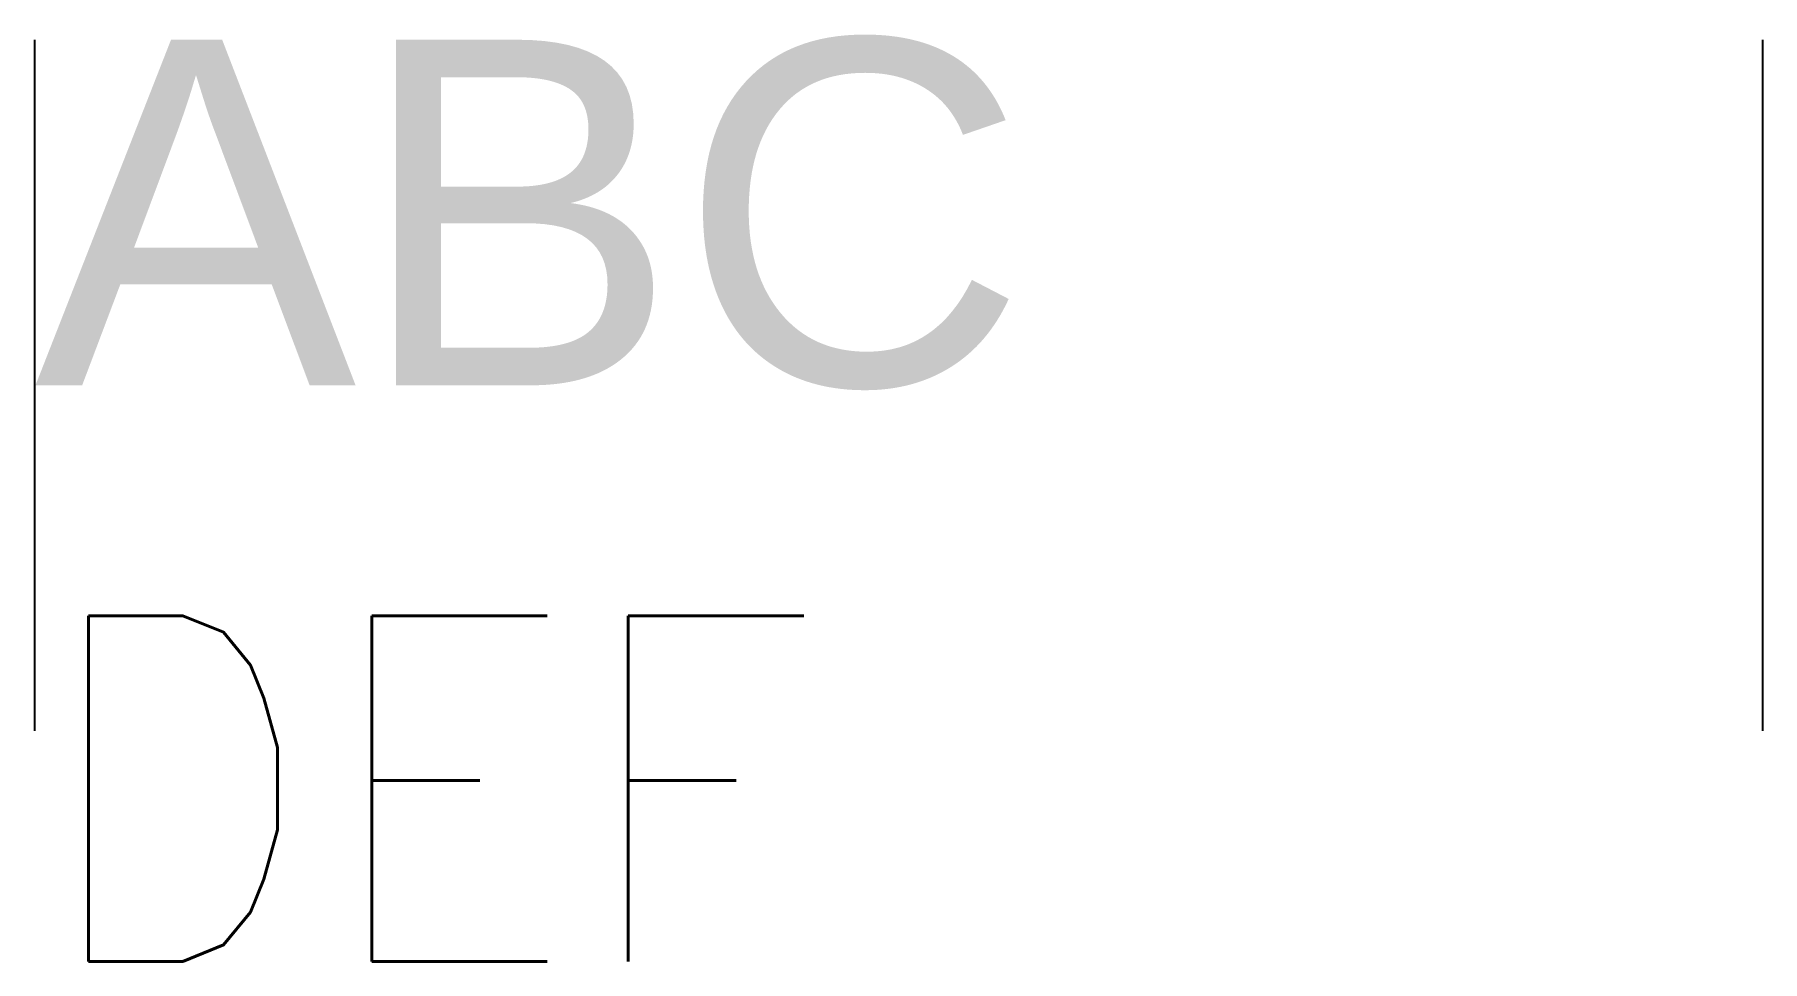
# Model space of a CAD drawing. Header units: millimetres. Extents: x 10 to 60, y -6.7 to 20.1.
import ezdxf

# ---------------------------------------------------------------- set-up
doc = ezdxf.new("R2010")
doc.units = ezdxf.units.MM
doc.layers.get('0').update_dxf_attribs({"lineweight": 25})
doc.styles.add('textstyle11', font='')
doc.styles.get('textstyle11').set_extended_font_data('Arial')

msp = doc.modelspace()

# ---------------------------------------------------------------- linework, layer by layer
for p, q in [((10, 20), (10, 0)), ((60, 20), (60, 0))]:
    msp.add_line(p, q)

# ---------------------------------------------------------------- texts
at = {"insert": (10, 20), "char_height": 10, "width": 50, "attachment_point": 1, "style": 'textstyle11'}
msp.add_mtext('ABC \\FStandard|c0;DEF', dxfattribs=at)

doc.saveas('drawing.dxf')
